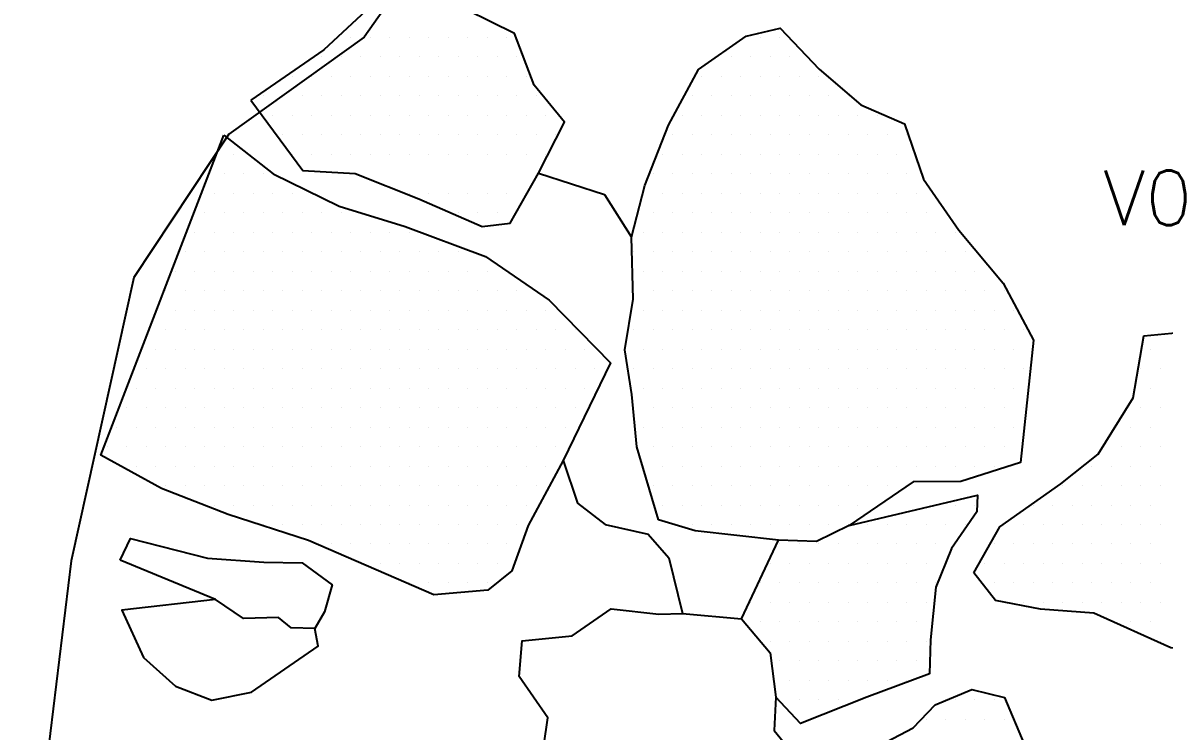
# Model space of a CAD drawing. Header units: metres. Extents: x -8.99 to -5.1, y -14.54 to -10.11.
# Drawn here: x -7.142 to -6.41, y -13.833 to -13.378 of the extents above; entities that cross this region are included whole.
import ezdxf

# ---------------------------------------------------------------- set-up
doc = ezdxf.new("R2010")
doc.units = ezdxf.units.M
doc.header["$LTSCALE"] = 25
doc.header["$MEASUREMENT"] = 0
doc.linetypes.add('STRICHPUNKTX2', pattern=[2, 1, -0.5, 0, -0.5])
doc.layers.get('0').update_dxf_attribs({"linetype": 'CONTINUOUS'})
for name, color, linetype in [('BEFUNDSCHRAFF', 1, 'CONTINUOUS'), ('GRABUNGSGRENZE', 3, 'STRICHPUNKTX2'), ('STEINE', 4, 'CONTINUOUS'), ('STEINESCHRAFF', 4, 'CONTINUOUS')]:
    doc.layers.add(name, color=color, linetype=linetype)
doc.styles.get("Standard").update_dxf_attribs({"font": 'txt.shx'})

# ---------------------------------------------------------------- blocks, each defined once
blk = doc.blocks.new('*X5')
at = {"color": 0}
for p, q in [((-693.125, -1338.75), (-693.125, -1338.75)), ((-691.875, -1338.75), (-691.875, -1338.75)), ((-690.625, -1338.75), (-690.625, -1338.75)), ((-689.375, -1338.75), (-689.375, -1338.75)), ((-688.125, -1338.75), (-688.125, -1338.75)), ((-686.875, -1338.75), (-686.875, -1338.75)), ((-685.625, -1338.75), (-685.625, -1338.75)), ((-684.375, -1338.75), (-684.375, -1338.75)), ((-683.125, -1338.75), (-683.125, -1338.75)), ((-666.875, -1338.75), (-666.875, -1338.75)), ((-665.625, -1338.75), (-665.625, -1338.75)), ((-695, -1340), (-695, -1340)), ((-693.75, -1340), (-693.75, -1340)), ((-692.5, -1340), (-692.5, -1340)), ((-691.25, -1340), (-691.25, -1340)), ((-690, -1340), (-690, -1340)), ((-688.75, -1340), (-688.75, -1340)), ((-687.5, -1340), (-687.5, -1340)), ((-686.25, -1340), (-686.25, -1340)), ((-685, -1340), (-685, -1340)), ((-683.75, -1340), (-683.75, -1340)), ((-682.5, -1340), (-682.5, -1340)), ((-668.75, -1340), (-668.75, -1340)), ((-667.5, -1340), (-667.5, -1340)), ((-666.25, -1340), (-666.25, -1340)), ((-665, -1340), (-665, -1340)), ((-696.875, -1341.25), (-696.875, -1341.25)), ((-695.625, -1341.25), (-695.625, -1341.25)), ((-694.375, -1341.25), (-694.375, -1341.25)), ((-693.125, -1341.25), (-693.125, -1341.25)), ((-691.875, -1341.25), (-691.875, -1341.25)), ((-690.625, -1341.25), (-690.625, -1341.25)), ((-689.375, -1341.25), (-689.375, -1341.25)), ((-688.125, -1341.25), (-688.125, -1341.25)), ((-686.875, -1341.25), (-686.875, -1341.25)), ((-685.625, -1341.25), (-685.625, -1341.25)), ((-684.375, -1341.25), (-684.375, -1341.25)), ((-683.125, -1341.25), (-683.125, -1341.25)), ((-681.875, -1341.25), (-681.875, -1341.25)), ((-670.625, -1341.25), (-670.625, -1341.25)), ((-669.375, -1341.25), (-669.375, -1341.25)), ((-668.125, -1341.25), (-668.125, -1341.25)), ((-666.875, -1341.25), (-666.875, -1341.25)), ((-665.625, -1341.25), (-665.625, -1341.25)), ((-664.375, -1341.25), (-664.375, -1341.25)), ((-663.125, -1341.25), (-663.125, -1341.25)), ((-698.75, -1342.5), (-698.75, -1342.5)), ((-697.5, -1342.5), (-697.5, -1342.5)), ((-696.25, -1342.5), (-696.25, -1342.5)), ((-695, -1342.5), (-695, -1342.5)), ((-693.75, -1342.5), (-693.75, -1342.5)), ((-692.5, -1342.5), (-692.5, -1342.5)), ((-691.25, -1342.5), (-691.25, -1342.5)), ((-690, -1342.5), (-690, -1342.5)), ((-688.75, -1342.5), (-688.75, -1342.5)), ((-687.5, -1342.5), (-687.5, -1342.5)), ((-686.25, -1342.5), (-686.25, -1342.5)), ((-685, -1342.5), (-685, -1342.5)), ((-683.75, -1342.5), (-683.75, -1342.5)), ((-682.5, -1342.5), (-682.5, -1342.5)), ((-681.25, -1342.5), (-681.25, -1342.5)), ((-671.25, -1342.5), (-671.25, -1342.5)), ((-670, -1342.5), (-670, -1342.5)), ((-668.75, -1342.5), (-668.75, -1342.5)), ((-667.5, -1342.5), (-667.5, -1342.5)), ((-666.25, -1342.5), (-666.25, -1342.5)), ((-665, -1342.5), (-665, -1342.5)), ((-663.75, -1342.5), (-663.75, -1342.5)), ((-662.5, -1342.5), (-662.5, -1342.5)), ((-661.25, -1342.5), (-661.25, -1342.5)), ((-698.125, -1343.75), (-698.125, -1343.75)), ((-696.875, -1343.75), (-696.875, -1343.75)), ((-695.625, -1343.75), (-695.625, -1343.75)), ((-694.375, -1343.75), (-694.375, -1343.75)), ((-693.125, -1343.75), (-693.125, -1343.75)), ((-691.875, -1343.75), (-691.875, -1343.75)), ((-690.625, -1343.75), (-690.625, -1343.75)), ((-689.375, -1343.75), (-689.375, -1343.75)), ((-688.125, -1343.75), (-688.125, -1343.75)), ((-686.875, -1343.75), (-686.875, -1343.75)), ((-685.625, -1343.75), (-685.625, -1343.75)), ((-684.375, -1343.75), (-684.375, -1343.75)), ((-683.125, -1343.75), (-683.125, -1343.75)), ((-681.875, -1343.75), (-681.875, -1343.75)), ((-680.625, -1343.75), (-680.625, -1343.75)), ((-671.875, -1343.75), (-671.875, -1343.75)), ((-670.625, -1343.75), (-670.625, -1343.75)), ((-669.375, -1343.75), (-669.375, -1343.75)), ((-668.125, -1343.75), (-668.125, -1343.75)), ((-666.875, -1343.75), (-666.875, -1343.75)), ((-665.625, -1343.75), (-665.625, -1343.75)), ((-664.375, -1343.75), (-664.375, -1343.75)), ((-663.125, -1343.75), (-663.125, -1343.75)), ((-661.875, -1343.75), (-661.875, -1343.75)), ((-660.625, -1343.75), (-660.625, -1343.75)), ((-659.375, -1343.75), (-659.375, -1343.75)), ((-697.5, -1345), (-697.5, -1345)), ((-696.25, -1345), (-696.25, -1345)), ((-695, -1345), (-695, -1345)), ((-693.75, -1345), (-693.75, -1345)), ((-692.5, -1345), (-692.5, -1345)), ((-691.25, -1345), (-691.25, -1345)), ((-690, -1345), (-690, -1345)), ((-688.75, -1345), (-688.75, -1345)), ((-687.5, -1345), (-687.5, -1345)), ((-686.25, -1345), (-686.25, -1345)), ((-685, -1345), (-685, -1345)), ((-683.75, -1345), (-683.75, -1345)), ((-682.5, -1345), (-682.5, -1345)), ((-681.25, -1345), (-681.25, -1345)), ((-680, -1345), (-680, -1345)), ((-672.5, -1345), (-672.5, -1345)), ((-671.25, -1345), (-671.25, -1345)), ((-670, -1345), (-670, -1345)), ((-668.75, -1345), (-668.75, -1345)), ((-667.5, -1345), (-667.5, -1345)), ((-666.25, -1345), (-666.25, -1345)), ((-665, -1345), (-665, -1345)), ((-663.75, -1345), (-663.75, -1345)), ((-662.5, -1345), (-662.5, -1345)), ((-661.25, -1345), (-661.25, -1345)), ((-660, -1345), (-660, -1345)), ((-658.75, -1345), (-658.75, -1345)), ((-657.5, -1345), (-657.5, -1345)), ((-700.625, -1346.25), (-700.625, -1346.25)), ((-696.875, -1346.25), (-696.875, -1346.25)), ((-695.625, -1346.25), (-695.625, -1346.25)), ((-694.375, -1346.25), (-694.375, -1346.25)), ((-693.125, -1346.25), (-693.125, -1346.25)), ((-691.875, -1346.25), (-691.875, -1346.25)), ((-690.625, -1346.25), (-690.625, -1346.25)), ((-689.375, -1346.25), (-689.375, -1346.25)), ((-688.125, -1346.25), (-688.125, -1346.25)), ((-686.875, -1346.25), (-686.875, -1346.25)), ((-685.625, -1346.25), (-685.625, -1346.25)), ((-684.375, -1346.25), (-684.375, -1346.25)), ((-683.125, -1346.25), (-683.125, -1346.25)), ((-681.875, -1346.25), (-681.875, -1346.25)), ((-680.625, -1346.25), (-680.625, -1346.25)), ((-673.125, -1346.25), (-673.125, -1346.25)), ((-671.875, -1346.25), (-671.875, -1346.25)), ((-670.625, -1346.25), (-670.625, -1346.25)), ((-669.375, -1346.25), (-669.375, -1346.25)), ((-668.125, -1346.25), (-668.125, -1346.25)), ((-666.875, -1346.25), (-666.875, -1346.25)), ((-665.625, -1346.25), (-665.625, -1346.25)), ((-664.375, -1346.25), (-664.375, -1346.25)), ((-663.125, -1346.25), (-663.125, -1346.25)), ((-661.875, -1346.25), (-661.875, -1346.25)), ((-660.625, -1346.25), (-660.625, -1346.25)), ((-659.375, -1346.25), (-659.375, -1346.25)), ((-658.125, -1346.25), (-658.125, -1346.25)), ((-701.25, -1347.5), (-701.25, -1347.5)), ((-700, -1347.5), (-700, -1347.5)), ((-698.75, -1347.5), (-698.75, -1347.5)), ((-673.75, -1347.5), (-673.75, -1347.5)), ((-672.5, -1347.5), (-672.5, -1347.5)), ((-671.25, -1347.5), (-671.25, -1347.5)), ((-670, -1347.5), (-670, -1347.5)), ((-668.75, -1347.5), (-668.75, -1347.5)), ((-667.5, -1347.5), (-667.5, -1347.5)), ((-666.25, -1347.5), (-666.25, -1347.5)), ((-665, -1347.5), (-665, -1347.5)), ((-663.75, -1347.5), (-663.75, -1347.5)), ((-662.5, -1347.5), (-662.5, -1347.5)), ((-661.25, -1347.5), (-661.25, -1347.5)), ((-660, -1347.5), (-660, -1347.5)), ((-658.75, -1347.5), (-658.75, -1347.5)), ((-657.5, -1347.5), (-657.5, -1347.5)), ((-701.875, -1348.75), (-701.875, -1348.75)), ((-700.625, -1348.75), (-700.625, -1348.75)), ((-699.375, -1348.75), (-699.375, -1348.75)), ((-698.125, -1348.75), (-698.125, -1348.75)), ((-696.875, -1348.75), (-696.875, -1348.75)), ((-695.625, -1348.75), (-695.625, -1348.75)), ((-689.375, -1348.75), (-689.375, -1348.75)), ((-688.125, -1348.75), (-688.125, -1348.75)), ((-686.875, -1348.75), (-686.875, -1348.75)), ((-685.625, -1348.75), (-685.625, -1348.75)), ((-684.375, -1348.75), (-684.375, -1348.75)), ((-683.125, -1348.75), (-683.125, -1348.75)), ((-681.875, -1348.75), (-681.875, -1348.75)), ((-674.375, -1348.75), (-674.375, -1348.75)), ((-673.125, -1348.75), (-673.125, -1348.75)), ((-671.875, -1348.75), (-671.875, -1348.75)), ((-670.625, -1348.75), (-670.625, -1348.75)), ((-669.375, -1348.75), (-669.375, -1348.75)), ((-668.125, -1348.75), (-668.125, -1348.75)), ((-666.875, -1348.75), (-666.875, -1348.75)), ((-665.625, -1348.75), (-665.625, -1348.75)), ((-664.375, -1348.75), (-664.375, -1348.75)), ((-663.125, -1348.75), (-663.125, -1348.75)), ((-661.875, -1348.75), (-661.875, -1348.75)), ((-660.625, -1348.75), (-660.625, -1348.75)), ((-659.375, -1348.75), (-659.375, -1348.75)), ((-658.125, -1348.75), (-658.125, -1348.75)), ((-656.875, -1348.75), (-656.875, -1348.75)), ((-702.5, -1350), (-702.5, -1350)), ((-701.25, -1350), (-701.25, -1350)), ((-700, -1350), (-700, -1350)), ((-698.75, -1350), (-698.75, -1350)), ((-697.5, -1350), (-697.5, -1350)), ((-696.25, -1350), (-696.25, -1350)), ((-695, -1350), (-695, -1350)), ((-693.75, -1350), (-693.75, -1350)), ((-686.25, -1350), (-686.25, -1350)), ((-685, -1350), (-685, -1350)), ((-683.75, -1350), (-683.75, -1350)), ((-673.75, -1350), (-673.75, -1350)), ((-672.5, -1350), (-672.5, -1350)), ((-671.25, -1350), (-671.25, -1350)), ((-670, -1350), (-670, -1350)), ((-668.75, -1350), (-668.75, -1350)), ((-667.5, -1350), (-667.5, -1350)), ((-666.25, -1350), (-666.25, -1350)), ((-665, -1350), (-665, -1350)), ((-663.75, -1350), (-663.75, -1350)), ((-662.5, -1350), (-662.5, -1350)), ((-661.25, -1350), (-661.25, -1350)), ((-660, -1350), (-660, -1350)), ((-658.75, -1350), (-658.75, -1350)), ((-657.5, -1350), (-657.5, -1350)), ((-656.25, -1350), (-656.25, -1350)), ((-655, -1350), (-655, -1350)), ((-703.125, -1351.25), (-703.125, -1351.25)), ((-701.875, -1351.25), (-701.875, -1351.25)), ((-700.625, -1351.25), (-700.625, -1351.25)), ((-699.375, -1351.25), (-699.375, -1351.25)), ((-698.125, -1351.25), (-698.125, -1351.25)), ((-696.875, -1351.25), (-696.875, -1351.25)), ((-695.625, -1351.25), (-695.625, -1351.25)), ((-694.375, -1351.25), (-694.375, -1351.25)), ((-693.125, -1351.25), (-693.125, -1351.25)), ((-691.875, -1351.25), (-691.875, -1351.25)), ((-690.625, -1351.25), (-690.625, -1351.25)), ((-689.375, -1351.25), (-689.375, -1351.25)), ((-674.375, -1351.25), (-674.375, -1351.25)), ((-673.125, -1351.25), (-673.125, -1351.25)), ((-671.875, -1351.25), (-671.875, -1351.25)), ((-670.625, -1351.25), (-670.625, -1351.25)), ((-669.375, -1351.25), (-669.375, -1351.25)), ((-668.125, -1351.25), (-668.125, -1351.25)), ((-666.875, -1351.25), (-666.875, -1351.25)), ((-665.625, -1351.25), (-665.625, -1351.25)), ((-664.375, -1351.25), (-664.375, -1351.25)), ((-663.125, -1351.25), (-663.125, -1351.25)), ((-661.875, -1351.25), (-661.875, -1351.25)), ((-660.625, -1351.25), (-660.625, -1351.25)), ((-659.375, -1351.25), (-659.375, -1351.25)), ((-658.125, -1351.25), (-658.125, -1351.25)), ((-656.875, -1351.25), (-656.875, -1351.25)), ((-655.625, -1351.25), (-655.625, -1351.25)), ((-654.375, -1351.25), (-654.375, -1351.25)), ((-703.75, -1352.5), (-703.75, -1352.5)), ((-702.5, -1352.5), (-702.5, -1352.5)), ((-701.25, -1352.5), (-701.25, -1352.5)), ((-700, -1352.5), (-700, -1352.5)), ((-698.75, -1352.5), (-698.75, -1352.5)), ((-697.5, -1352.5), (-697.5, -1352.5)), ((-696.25, -1352.5), (-696.25, -1352.5)), ((-695, -1352.5), (-695, -1352.5)), ((-693.75, -1352.5), (-693.75, -1352.5)), ((-692.5, -1352.5), (-692.5, -1352.5)), ((-691.25, -1352.5), (-691.25, -1352.5)), ((-690, -1352.5), (-690, -1352.5)), ((-688.75, -1352.5), (-688.75, -1352.5)), ((-687.5, -1352.5), (-687.5, -1352.5)), ((-686.25, -1352.5), (-686.25, -1352.5)), ((-675, -1352.5), (-675, -1352.5)), ((-673.75, -1352.5), (-673.75, -1352.5)), ((-672.5, -1352.5), (-672.5, -1352.5)), ((-671.25, -1352.5), (-671.25, -1352.5)), ((-670, -1352.5), (-670, -1352.5)), ((-668.75, -1352.5), (-668.75, -1352.5)), ((-667.5, -1352.5), (-667.5, -1352.5)), ((-666.25, -1352.5), (-666.25, -1352.5)), ((-665, -1352.5), (-665, -1352.5)), ((-663.75, -1352.5), (-663.75, -1352.5)), ((-662.5, -1352.5), (-662.5, -1352.5)), ((-661.25, -1352.5), (-661.25, -1352.5)), ((-660, -1352.5), (-660, -1352.5)), ((-658.75, -1352.5), (-658.75, -1352.5)), ((-657.5, -1352.5), (-657.5, -1352.5)), ((-656.25, -1352.5), (-656.25, -1352.5)), ((-655, -1352.5), (-655, -1352.5)), ((-653.75, -1352.5), (-653.75, -1352.5)), ((-704.375, -1353.75), (-704.375, -1353.75)), ((-703.125, -1353.75), (-703.125, -1353.75)), ((-701.875, -1353.75), (-701.875, -1353.75)), ((-700.625, -1353.75), (-700.625, -1353.75)), ((-699.375, -1353.75), (-699.375, -1353.75)), ((-698.125, -1353.75), (-698.125, -1353.75)), ((-696.875, -1353.75), (-696.875, -1353.75)), ((-695.625, -1353.75), (-695.625, -1353.75)), ((-694.375, -1353.75), (-694.375, -1353.75)), ((-693.125, -1353.75), (-693.125, -1353.75)), ((-691.875, -1353.75), (-691.875, -1353.75)), ((-690.625, -1353.75), (-690.625, -1353.75)), ((-689.375, -1353.75), (-689.375, -1353.75)), ((-688.125, -1353.75), (-688.125, -1353.75)), ((-686.875, -1353.75), (-686.875, -1353.75)), ((-685.625, -1353.75), (-685.625, -1353.75)), ((-684.375, -1353.75), (-684.375, -1353.75)), ((-674.375, -1353.75), (-674.375, -1353.75)), ((-673.125, -1353.75), (-673.125, -1353.75)), ((-671.875, -1353.75), (-671.875, -1353.75)), ((-670.625, -1353.75), (-670.625, -1353.75)), ((-669.375, -1353.75), (-669.375, -1353.75)), ((-668.125, -1353.75), (-668.125, -1353.75)), ((-666.875, -1353.75), (-666.875, -1353.75)), ((-665.625, -1353.75), (-665.625, -1353.75)), ((-664.375, -1353.75), (-664.375, -1353.75)), ((-663.125, -1353.75), (-663.125, -1353.75)), ((-661.875, -1353.75), (-661.875, -1353.75)), ((-660.625, -1353.75), (-660.625, -1353.75)), ((-659.375, -1353.75), (-659.375, -1353.75)), ((-658.125, -1353.75), (-658.125, -1353.75)), ((-656.875, -1353.75), (-656.875, -1353.75)), ((-655.625, -1353.75), (-655.625, -1353.75)), ((-654.375, -1353.75), (-654.375, -1353.75)), ((-653.125, -1353.75), (-653.125, -1353.75)), ((-705, -1355), (-705, -1355)), ((-703.75, -1355), (-703.75, -1355)), ((-702.5, -1355), (-702.5, -1355)), ((-701.25, -1355), (-701.25, -1355)), ((-700, -1355), (-700, -1355)), ((-698.75, -1355), (-698.75, -1355)), ((-697.5, -1355), (-697.5, -1355)), ((-696.25, -1355), (-696.25, -1355)), ((-695, -1355), (-695, -1355)), ((-693.75, -1355), (-693.75, -1355)), ((-692.5, -1355), (-692.5, -1355)), ((-691.25, -1355), (-691.25, -1355)), ((-690, -1355), (-690, -1355)), ((-688.75, -1355), (-688.75, -1355)), ((-687.5, -1355), (-687.5, -1355)), ((-686.25, -1355), (-686.25, -1355)), ((-685, -1355), (-685, -1355)), ((-683.75, -1355), (-683.75, -1355)), ((-682.5, -1355), (-682.5, -1355)), ((-675, -1355), (-675, -1355)), ((-673.75, -1355), (-673.75, -1355)), ((-672.5, -1355), (-672.5, -1355)), ((-671.25, -1355), (-671.25, -1355)), ((-670, -1355), (-670, -1355)), ((-668.75, -1355), (-668.75, -1355)), ((-667.5, -1355), (-667.5, -1355)), ((-666.25, -1355), (-666.25, -1355)), ((-665, -1355), (-665, -1355)), ((-663.75, -1355), (-663.75, -1355)), ((-662.5, -1355), (-662.5, -1355)), ((-661.25, -1355), (-661.25, -1355)), ((-660, -1355), (-660, -1355)), ((-658.75, -1355), (-658.75, -1355)), ((-657.5, -1355), (-657.5, -1355)), ((-656.25, -1355), (-656.25, -1355)), ((-655, -1355), (-655, -1355)), ((-653.75, -1355), (-653.75, -1355)), ((-652.5, -1355), (-652.5, -1355)), ((-651.25, -1355), (-651.25, -1355)), ((-704.375, -1356.25), (-704.375, -1356.25)), ((-703.125, -1356.25), (-703.125, -1356.25)), ((-701.875, -1356.25), (-701.875, -1356.25)), ((-700.625, -1356.25), (-700.625, -1356.25)), ((-699.375, -1356.25), (-699.375, -1356.25)), ((-698.125, -1356.25), (-698.125, -1356.25)), ((-696.875, -1356.25), (-696.875, -1356.25)), ((-695.625, -1356.25), (-695.625, -1356.25)), ((-694.375, -1356.25), (-694.375, -1356.25)), ((-693.125, -1356.25), (-693.125, -1356.25)), ((-691.875, -1356.25), (-691.875, -1356.25)), ((-690.625, -1356.25), (-690.625, -1356.25)), ((-689.375, -1356.25), (-689.375, -1356.25)), ((-688.125, -1356.25), (-688.125, -1356.25)), ((-686.875, -1356.25), (-686.875, -1356.25)), ((-685.625, -1356.25), (-685.625, -1356.25)), ((-684.375, -1356.25), (-684.375, -1356.25)), ((-683.125, -1356.25), (-683.125, -1356.25)), ((-681.875, -1356.25), (-681.875, -1356.25)), ((-680.625, -1356.25), (-680.625, -1356.25)), ((-674.375, -1356.25), (-674.375, -1356.25)), ((-673.125, -1356.25), (-673.125, -1356.25)), ((-671.875, -1356.25), (-671.875, -1356.25)), ((-670.625, -1356.25), (-670.625, -1356.25)), ((-669.375, -1356.25), (-669.375, -1356.25)), ((-668.125, -1356.25), (-668.125, -1356.25)), ((-666.875, -1356.25), (-666.875, -1356.25)), ((-665.625, -1356.25), (-665.625, -1356.25)), ((-664.375, -1356.25), (-664.375, -1356.25)), ((-663.125, -1356.25), (-663.125, -1356.25)), ((-661.875, -1356.25), (-661.875, -1356.25)), ((-660.625, -1356.25), (-660.625, -1356.25)), ((-659.375, -1356.25), (-659.375, -1356.25)), ((-658.125, -1356.25), (-658.125, -1356.25)), ((-656.875, -1356.25), (-656.875, -1356.25)), ((-655.625, -1356.25), (-655.625, -1356.25)), ((-654.375, -1356.25), (-654.375, -1356.25)), ((-653.125, -1356.25), (-653.125, -1356.25)), ((-651.875, -1356.25), (-651.875, -1356.25)), ((-650.625, -1356.25), (-650.625, -1356.25)), ((-705, -1357.5), (-705, -1357.5)), ((-703.75, -1357.5), (-703.75, -1357.5)), ((-702.5, -1357.5), (-702.5, -1357.5)), ((-701.25, -1357.5), (-701.25, -1357.5)), ((-700, -1357.5), (-700, -1357.5)), ((-698.75, -1357.5), (-698.75, -1357.5)), ((-697.5, -1357.5), (-697.5, -1357.5)), ((-696.25, -1357.5), (-696.25, -1357.5)), ((-695, -1357.5), (-695, -1357.5)), ((-693.75, -1357.5), (-693.75, -1357.5)), ((-692.5, -1357.5), (-692.5, -1357.5)), ((-691.25, -1357.5), (-691.25, -1357.5)), ((-690, -1357.5), (-690, -1357.5)), ((-688.75, -1357.5), (-688.75, -1357.5)), ((-687.5, -1357.5), (-687.5, -1357.5)), ((-686.25, -1357.5), (-686.25, -1357.5)), ((-685, -1357.5), (-685, -1357.5)), ((-683.75, -1357.5), (-683.75, -1357.5)), ((-682.5, -1357.5), (-682.5, -1357.5)), ((-681.25, -1357.5), (-681.25, -1357.5)), ((-680, -1357.5), (-680, -1357.5)), ((-678.75, -1357.5), (-678.75, -1357.5)), ((-675, -1357.5), (-675, -1357.5)), ((-673.75, -1357.5), (-673.75, -1357.5)), ((-672.5, -1357.5), (-672.5, -1357.5)), ((-671.25, -1357.5), (-671.25, -1357.5)), ((-670, -1357.5), (-670, -1357.5)), ((-668.75, -1357.5), (-668.75, -1357.5)), ((-667.5, -1357.5), (-667.5, -1357.5)), ((-666.25, -1357.5), (-666.25, -1357.5)), ((-665, -1357.5), (-665, -1357.5)), ((-663.75, -1357.5), (-663.75, -1357.5)), ((-662.5, -1357.5), (-662.5, -1357.5)), ((-661.25, -1357.5), (-661.25, -1357.5)), ((-660, -1357.5), (-660, -1357.5)), ((-658.75, -1357.5), (-658.75, -1357.5)), ((-657.5, -1357.5), (-657.5, -1357.5)), ((-656.25, -1357.5), (-656.25, -1357.5)), ((-655, -1357.5), (-655, -1357.5)), ((-653.75, -1357.5), (-653.75, -1357.5)), ((-652.5, -1357.5), (-652.5, -1357.5)), ((-651.25, -1357.5), (-651.25, -1357.5)), ((-650, -1357.5), (-650, -1357.5)), ((-705.625, -1358.75), (-705.625, -1358.75)), ((-704.375, -1358.75), (-704.375, -1358.75)), ((-703.125, -1358.75), (-703.125, -1358.75)), ((-701.875, -1358.75), (-701.875, -1358.75)), ((-700.625, -1358.75), (-700.625, -1358.75)), ((-699.375, -1358.75), (-699.375, -1358.75)), ((-698.125, -1358.75), (-698.125, -1358.75)), ((-696.875, -1358.75), (-696.875, -1358.75)), ((-695.625, -1358.75), (-695.625, -1358.75)), ((-694.375, -1358.75), (-694.375, -1358.75)), ((-693.125, -1358.75), (-693.125, -1358.75)), ((-691.875, -1358.75), (-691.875, -1358.75)), ((-690.625, -1358.75), (-690.625, -1358.75)), ((-689.375, -1358.75), (-689.375, -1358.75)), ((-688.125, -1358.75), (-688.125, -1358.75)), ((-686.875, -1358.75), (-686.875, -1358.75)), ((-685.625, -1358.75), (-685.625, -1358.75)), ((-684.375, -1358.75), (-684.375, -1358.75)), ((-683.125, -1358.75), (-683.125, -1358.75)), ((-681.875, -1358.75), (-681.875, -1358.75)), ((-680.625, -1358.75), (-680.625, -1358.75)), ((-679.375, -1358.75), (-679.375, -1358.75)), ((-678.125, -1358.75), (-678.125, -1358.75)), ((-674.375, -1358.75), (-674.375, -1358.75)), ((-673.125, -1358.75), (-673.125, -1358.75)), ((-671.875, -1358.75), (-671.875, -1358.75)), ((-670.625, -1358.75), (-670.625, -1358.75)), ((-669.375, -1358.75), (-669.375, -1358.75)), ((-668.125, -1358.75), (-668.125, -1358.75)), ((-666.875, -1358.75), (-666.875, -1358.75)), ((-665.625, -1358.75), (-665.625, -1358.75)), ((-664.375, -1358.75), (-664.375, -1358.75)), ((-663.125, -1358.75), (-663.125, -1358.75)), ((-661.875, -1358.75), (-661.875, -1358.75)), ((-660.625, -1358.75), (-660.625, -1358.75)), ((-659.375, -1358.75), (-659.375, -1358.75)), ((-658.125, -1358.75), (-658.125, -1358.75)), ((-656.875, -1358.75), (-656.875, -1358.75)), ((-655.625, -1358.75), (-655.625, -1358.75)), ((-654.375, -1358.75), (-654.375, -1358.75)), ((-653.125, -1358.75), (-653.125, -1358.75)), ((-651.875, -1358.75), (-651.875, -1358.75)), ((-650.625, -1358.75), (-650.625, -1358.75)), ((-641.875, -1358.75), (-641.875, -1358.75)), ((-706.25, -1360), (-706.25, -1360)), ((-705, -1360), (-705, -1360)), ((-703.75, -1360), (-703.75, -1360)), ((-702.5, -1360), (-702.5, -1360)), ((-701.25, -1360), (-701.25, -1360)), ((-700, -1360), (-700, -1360)), ((-698.75, -1360), (-698.75, -1360)), ((-697.5, -1360), (-697.5, -1360)), ((-696.25, -1360), (-696.25, -1360)), ((-695, -1360), (-695, -1360)), ((-693.75, -1360), (-693.75, -1360)), ((-692.5, -1360), (-692.5, -1360)), ((-691.25, -1360), (-691.25, -1360)), ((-690, -1360), (-690, -1360)), ((-688.75, -1360), (-688.75, -1360)), ((-687.5, -1360), (-687.5, -1360)), ((-686.25, -1360), (-686.25, -1360)), ((-685, -1360), (-685, -1360)), ((-683.75, -1360), (-683.75, -1360)), ((-682.5, -1360), (-682.5, -1360)), ((-681.25, -1360), (-681.25, -1360)), ((-680, -1360), (-680, -1360)), ((-678.75, -1360), (-678.75, -1360)), ((-677.5, -1360), (-677.5, -1360)), ((-675, -1360), (-675, -1360)), ((-673.75, -1360), (-673.75, -1360)), ((-672.5, -1360), (-672.5, -1360)), ((-671.25, -1360), (-671.25, -1360)), ((-670, -1360), (-670, -1360)), ((-668.75, -1360), (-668.75, -1360)), ((-667.5, -1360), (-667.5, -1360)), ((-666.25, -1360), (-666.25, -1360)), ((-665, -1360), (-665, -1360)), ((-663.75, -1360), (-663.75, -1360)), ((-662.5, -1360), (-662.5, -1360)), ((-661.25, -1360), (-661.25, -1360)), ((-660, -1360), (-660, -1360)), ((-658.75, -1360), (-658.75, -1360)), ((-657.5, -1360), (-657.5, -1360)), ((-656.25, -1360), (-656.25, -1360)), ((-655, -1360), (-655, -1360)), ((-653.75, -1360), (-653.75, -1360)), ((-652.5, -1360), (-652.5, -1360)), ((-651.25, -1360), (-651.25, -1360)), ((-650, -1360), (-650, -1360)), ((-642.5, -1360), (-642.5, -1360)), ((-641.25, -1360), (-641.25, -1360)), ((-706.875, -1361.25), (-706.875, -1361.25)), ((-705.625, -1361.25), (-705.625, -1361.25)), ((-704.375, -1361.25), (-704.375, -1361.25)), ((-703.125, -1361.25), (-703.125, -1361.25)), ((-701.875, -1361.25), (-701.875, -1361.25)), ((-700.625, -1361.25), (-700.625, -1361.25)), ((-699.375, -1361.25), (-699.375, -1361.25)), ((-698.125, -1361.25), (-698.125, -1361.25)), ((-696.875, -1361.25), (-696.875, -1361.25)), ((-695.625, -1361.25), (-695.625, -1361.25)), ((-694.375, -1361.25), (-694.375, -1361.25)), ((-693.125, -1361.25), (-693.125, -1361.25)), ((-691.875, -1361.25), (-691.875, -1361.25)), ((-690.625, -1361.25), (-690.625, -1361.25)), ((-689.375, -1361.25), (-689.375, -1361.25)), ((-688.125, -1361.25), (-688.125, -1361.25)), ((-686.875, -1361.25), (-686.875, -1361.25)), ((-685.625, -1361.25), (-685.625, -1361.25)), ((-684.375, -1361.25), (-684.375, -1361.25)), ((-683.125, -1361.25), (-683.125, -1361.25)), ((-681.875, -1361.25), (-681.875, -1361.25)), ((-680.625, -1361.25), (-680.625, -1361.25)), ((-679.375, -1361.25), (-679.375, -1361.25)), ((-678.125, -1361.25), (-678.125, -1361.25)), ((-674.375, -1361.25), (-674.375, -1361.25)), ((-673.125, -1361.25), (-673.125, -1361.25)), ((-671.875, -1361.25), (-671.875, -1361.25)), ((-670.625, -1361.25), (-670.625, -1361.25)), ((-669.375, -1361.25), (-669.375, -1361.25)), ((-668.125, -1361.25), (-668.125, -1361.25)), ((-666.875, -1361.25), (-666.875, -1361.25)), ((-665.625, -1361.25), (-665.625, -1361.25)), ((-664.375, -1361.25), (-664.375, -1361.25)), ((-663.125, -1361.25), (-663.125, -1361.25)), ((-661.875, -1361.25), (-661.875, -1361.25)), ((-660.625, -1361.25), (-660.625, -1361.25)), ((-659.375, -1361.25), (-659.375, -1361.25)), ((-658.125, -1361.25), (-658.125, -1361.25)), ((-656.875, -1361.25), (-656.875, -1361.25)), ((-655.625, -1361.25), (-655.625, -1361.25)), ((-654.375, -1361.25), (-654.375, -1361.25)), ((-653.125, -1361.25), (-653.125, -1361.25)), ((-651.875, -1361.25), (-651.875, -1361.25)), ((-650.625, -1361.25), (-650.625, -1361.25)), ((-641.875, -1361.25), (-641.875, -1361.25)), ((-707.5, -1362.5), (-707.5, -1362.5)), ((-706.25, -1362.5), (-706.25, -1362.5)), ((-705, -1362.5), (-705, -1362.5)), ((-703.75, -1362.5), (-703.75, -1362.5)), ((-702.5, -1362.5), (-702.5, -1362.5)), ((-701.25, -1362.5), (-701.25, -1362.5)), ((-700, -1362.5), (-700, -1362.5)), ((-698.75, -1362.5), (-698.75, -1362.5)), ((-697.5, -1362.5), (-697.5, -1362.5)), ((-696.25, -1362.5), (-696.25, -1362.5)), ((-695, -1362.5), (-695, -1362.5)), ((-693.75, -1362.5), (-693.75, -1362.5)), ((-692.5, -1362.5), (-692.5, -1362.5)), ((-691.25, -1362.5), (-691.25, -1362.5)), ((-690, -1362.5), (-690, -1362.5)), ((-688.75, -1362.5), (-688.75, -1362.5)), ((-687.5, -1362.5), (-687.5, -1362.5)), ((-686.25, -1362.5), (-686.25, -1362.5)), ((-685, -1362.5), (-685, -1362.5)), ((-683.75, -1362.5), (-683.75, -1362.5)), ((-682.5, -1362.5), (-682.5, -1362.5)), ((-681.25, -1362.5), (-681.25, -1362.5)), ((-680, -1362.5), (-680, -1362.5)), ((-678.75, -1362.5), (-678.75, -1362.5)), ((-675, -1362.5), (-675, -1362.5)), ((-673.75, -1362.5), (-673.75, -1362.5)), ((-672.5, -1362.5), (-672.5, -1362.5)), ((-671.25, -1362.5), (-671.25, -1362.5)), ((-670, -1362.5), (-670, -1362.5)), ((-668.75, -1362.5), (-668.75, -1362.5)), ((-667.5, -1362.5), (-667.5, -1362.5)), ((-666.25, -1362.5), (-666.25, -1362.5)), ((-665, -1362.5), (-665, -1362.5)), ((-663.75, -1362.5), (-663.75, -1362.5)), ((-662.5, -1362.5), (-662.5, -1362.5)), ((-661.25, -1362.5), (-661.25, -1362.5)), ((-660, -1362.5), (-660, -1362.5)), ((-658.75, -1362.5), (-658.75, -1362.5)), ((-657.5, -1362.5), (-657.5, -1362.5)), ((-656.25, -1362.5), (-656.25, -1362.5)), ((-655, -1362.5), (-655, -1362.5)), ((-653.75, -1362.5), (-653.75, -1362.5)), ((-652.5, -1362.5), (-652.5, -1362.5)), ((-651.25, -1362.5), (-651.25, -1362.5)), ((-650, -1362.5), (-650, -1362.5)), ((-642.5, -1362.5), (-642.5, -1362.5)), ((-641.25, -1362.5), (-641.25, -1362.5)), ((-708.125, -1363.75), (-708.125, -1363.75)), ((-706.875, -1363.75), (-706.875, -1363.75)), ((-705.625, -1363.75), (-705.625, -1363.75)), ((-704.375, -1363.75), (-704.375, -1363.75)), ((-703.125, -1363.75), (-703.125, -1363.75)), ((-701.875, -1363.75), (-701.875, -1363.75)), ((-700.625, -1363.75), (-700.625, -1363.75)), ((-699.375, -1363.75), (-699.375, -1363.75)), ((-698.125, -1363.75), (-698.125, -1363.75)), ((-696.875, -1363.75), (-696.875, -1363.75)), ((-695.625, -1363.75), (-695.625, -1363.75)), ((-694.375, -1363.75), (-694.375, -1363.75)), ((-693.125, -1363.75), (-693.125, -1363.75)), ((-691.875, -1363.75), (-691.875, -1363.75)), ((-690.625, -1363.75), (-690.625, -1363.75)), ((-689.375, -1363.75), (-689.375, -1363.75)), ((-688.125, -1363.75), (-688.125, -1363.75)), ((-686.875, -1363.75), (-686.875, -1363.75)), ((-685.625, -1363.75), (-685.625, -1363.75)), ((-684.375, -1363.75), (-684.375, -1363.75)), ((-683.125, -1363.75), (-683.125, -1363.75)), ((-681.875, -1363.75), (-681.875, -1363.75)), ((-680.625, -1363.75), (-680.625, -1363.75)), ((-679.375, -1363.75), (-679.375, -1363.75)), ((-674.375, -1363.75), (-674.375, -1363.75)), ((-673.125, -1363.75), (-673.125, -1363.75)), ((-671.875, -1363.75), (-671.875, -1363.75)), ((-670.625, -1363.75), (-670.625, -1363.75)), ((-669.375, -1363.75), (-669.375, -1363.75)), ((-668.125, -1363.75), (-668.125, -1363.75)), ((-666.875, -1363.75), (-666.875, -1363.75)), ((-665.625, -1363.75), (-665.625, -1363.75)), ((-664.375, -1363.75), (-664.375, -1363.75)), ((-663.125, -1363.75), (-663.125, -1363.75)), ((-661.875, -1363.75), (-661.875, -1363.75)), ((-660.625, -1363.75), (-660.625, -1363.75)), ((-659.375, -1363.75), (-659.375, -1363.75)), ((-658.125, -1363.75), (-658.125, -1363.75)), ((-656.875, -1363.75), (-656.875, -1363.75)), ((-655.625, -1363.75), (-655.625, -1363.75)), ((-654.375, -1363.75), (-654.375, -1363.75)), ((-653.125, -1363.75), (-653.125, -1363.75)), ((-651.875, -1363.75), (-651.875, -1363.75)), ((-650.625, -1363.75), (-650.625, -1363.75)), ((-643.125, -1363.75), (-643.125, -1363.75)), ((-641.875, -1363.75), (-641.875, -1363.75)), ((-708.75, -1365), (-708.75, -1365)), ((-707.5, -1365), (-707.5, -1365)), ((-706.25, -1365), (-706.25, -1365)), ((-705, -1365), (-705, -1365)), ((-703.75, -1365), (-703.75, -1365)), ((-702.5, -1365), (-702.5, -1365)), ((-701.25, -1365), (-701.25, -1365)), ((-700, -1365), (-700, -1365)), ((-698.75, -1365), (-698.75, -1365)), ((-697.5, -1365), (-697.5, -1365)), ((-696.25, -1365), (-696.25, -1365)), ((-695, -1365), (-695, -1365)), ((-693.75, -1365), (-693.75, -1365)), ((-692.5, -1365), (-692.5, -1365)), ((-691.25, -1365), (-691.25, -1365)), ((-690, -1365), (-690, -1365)), ((-688.75, -1365), (-688.75, -1365)), ((-687.5, -1365), (-687.5, -1365)), ((-686.25, -1365), (-686.25, -1365)), ((-685, -1365), (-685, -1365)), ((-683.75, -1365), (-683.75, -1365)), ((-682.5, -1365), (-682.5, -1365)), ((-681.25, -1365), (-681.25, -1365)), ((-680, -1365), (-680, -1365)), ((-673.75, -1365), (-673.75, -1365)), ((-672.5, -1365), (-672.5, -1365)), ((-671.25, -1365), (-671.25, -1365)), ((-670, -1365), (-670, -1365)), ((-668.75, -1365), (-668.75, -1365)), ((-667.5, -1365), (-667.5, -1365)), ((-666.25, -1365), (-666.25, -1365)), ((-665, -1365), (-665, -1365)), ((-663.75, -1365), (-663.75, -1365)), ((-662.5, -1365), (-662.5, -1365)), ((-661.25, -1365), (-661.25, -1365)), ((-660, -1365), (-660, -1365)), ((-658.75, -1365), (-658.75, -1365)), ((-657.5, -1365), (-657.5, -1365)), ((-656.25, -1365), (-656.25, -1365)), ((-655, -1365), (-655, -1365)), ((-653.75, -1365), (-653.75, -1365)), ((-652.5, -1365), (-652.5, -1365)), ((-651.25, -1365), (-651.25, -1365)), ((-643.75, -1365), (-643.75, -1365)), ((-642.5, -1365), (-642.5, -1365)), ((-641.25, -1365), (-641.25, -1365)), ((-706.875, -1366.25), (-706.875, -1366.25)), ((-705.625, -1366.25), (-705.625, -1366.25)), ((-704.375, -1366.25), (-704.375, -1366.25)), ((-703.125, -1366.25), (-703.125, -1366.25)), ((-701.875, -1366.25), (-701.875, -1366.25)), ((-700.625, -1366.25), (-700.625, -1366.25)), ((-699.375, -1366.25), (-699.375, -1366.25)), ((-698.125, -1366.25), (-698.125, -1366.25)), ((-696.875, -1366.25), (-696.875, -1366.25)), ((-695.625, -1366.25), (-695.625, -1366.25)), ((-694.375, -1366.25), (-694.375, -1366.25)), ((-693.125, -1366.25), (-693.125, -1366.25)), ((-691.875, -1366.25), (-691.875, -1366.25)), ((-690.625, -1366.25), (-690.625, -1366.25)), ((-689.375, -1366.25), (-689.375, -1366.25)), ((-688.125, -1366.25), (-688.125, -1366.25)), ((-686.875, -1366.25), (-686.875, -1366.25)), ((-685.625, -1366.25), (-685.625, -1366.25)), ((-684.375, -1366.25), (-684.375, -1366.25)), ((-683.125, -1366.25), (-683.125, -1366.25)), ((-681.875, -1366.25), (-681.875, -1366.25)), ((-680.625, -1366.25), (-680.625, -1366.25)), ((-674.375, -1366.25), (-674.375, -1366.25)), ((-673.125, -1366.25), (-673.125, -1366.25)), ((-671.875, -1366.25), (-671.875, -1366.25)), ((-670.625, -1366.25), (-670.625, -1366.25)), ((-669.375, -1366.25), (-669.375, -1366.25)), ((-668.125, -1366.25), (-668.125, -1366.25)), ((-666.875, -1366.25), (-666.875, -1366.25)), ((-665.625, -1366.25), (-665.625, -1366.25)), ((-664.375, -1366.25), (-664.375, -1366.25)), ((-663.125, -1366.25), (-663.125, -1366.25)), ((-661.875, -1366.25), (-661.875, -1366.25)), ((-660.625, -1366.25), (-660.625, -1366.25)), ((-659.375, -1366.25), (-659.375, -1366.25)), ((-658.125, -1366.25), (-658.125, -1366.25)), ((-656.875, -1366.25), (-656.875, -1366.25)), ((-655.625, -1366.25), (-655.625, -1366.25)), ((-654.375, -1366.25), (-654.375, -1366.25)), ((-653.125, -1366.25), (-653.125, -1366.25)), ((-651.875, -1366.25), (-651.875, -1366.25)), ((-645.625, -1366.25), (-645.625, -1366.25)), ((-644.375, -1366.25), (-644.375, -1366.25)), ((-643.125, -1366.25), (-643.125, -1366.25)), ((-641.875, -1366.25), (-641.875, -1366.25)), ((-705, -1367.5), (-705, -1367.5)), ((-703.75, -1367.5), (-703.75, -1367.5)), ((-702.5, -1367.5), (-702.5, -1367.5)), ((-701.25, -1367.5), (-701.25, -1367.5)), ((-700, -1367.5), (-700, -1367.5)), ((-698.75, -1367.5), (-698.75, -1367.5)), ((-697.5, -1367.5), (-697.5, -1367.5)), ((-696.25, -1367.5), (-696.25, -1367.5)), ((-695, -1367.5), (-695, -1367.5)), ((-693.75, -1367.5), (-693.75, -1367.5)), ((-692.5, -1367.5), (-692.5, -1367.5)), ((-691.25, -1367.5), (-691.25, -1367.5)), ((-690, -1367.5), (-690, -1367.5)), ((-688.75, -1367.5), (-688.75, -1367.5)), ((-687.5, -1367.5), (-687.5, -1367.5)), ((-686.25, -1367.5), (-686.25, -1367.5)), ((-685, -1367.5), (-685, -1367.5)), ((-683.75, -1367.5), (-683.75, -1367.5)), ((-682.5, -1367.5), (-682.5, -1367.5)), ((-681.25, -1367.5), (-681.25, -1367.5)), ((-673.75, -1367.5), (-673.75, -1367.5)), ((-672.5, -1367.5), (-672.5, -1367.5)), ((-671.25, -1367.5), (-671.25, -1367.5)), ((-670, -1367.5), (-670, -1367.5)), ((-668.75, -1367.5), (-668.75, -1367.5)), ((-667.5, -1367.5), (-667.5, -1367.5)), ((-666.25, -1367.5), (-666.25, -1367.5)), ((-665, -1367.5), (-665, -1367.5)), ((-663.75, -1367.5), (-663.75, -1367.5)), ((-662.5, -1367.5), (-662.5, -1367.5)), ((-661.25, -1367.5), (-661.25, -1367.5)), ((-660, -1367.5), (-660, -1367.5)), ((-658.75, -1367.5), (-658.75, -1367.5)), ((-657.5, -1367.5), (-657.5, -1367.5)), ((-647.5, -1367.5), (-647.5, -1367.5)), ((-646.25, -1367.5), (-646.25, -1367.5)), ((-645, -1367.5), (-645, -1367.5)), ((-643.75, -1367.5), (-643.75, -1367.5)), ((-642.5, -1367.5), (-642.5, -1367.5)), ((-641.25, -1367.5), (-641.25, -1367.5)), ((-701.875, -1368.75), (-701.875, -1368.75)), ((-700.625, -1368.75), (-700.625, -1368.75)), ((-699.375, -1368.75), (-699.375, -1368.75)), ((-698.125, -1368.75), (-698.125, -1368.75)), ((-696.875, -1368.75), (-696.875, -1368.75)), ((-695.625, -1368.75), (-695.625, -1368.75)), ((-694.375, -1368.75), (-694.375, -1368.75)), ((-693.125, -1368.75), (-693.125, -1368.75)), ((-691.875, -1368.75), (-691.875, -1368.75)), ((-690.625, -1368.75), (-690.625, -1368.75)), ((-689.375, -1368.75), (-689.375, -1368.75)), ((-688.125, -1368.75), (-688.125, -1368.75)), ((-686.875, -1368.75), (-686.875, -1368.75)), ((-685.625, -1368.75), (-685.625, -1368.75)), ((-684.375, -1368.75), (-684.375, -1368.75)), ((-683.125, -1368.75), (-683.125, -1368.75)), ((-681.875, -1368.75), (-681.875, -1368.75)), ((-673.125, -1368.75), (-673.125, -1368.75)), ((-671.875, -1368.75), (-671.875, -1368.75)), ((-670.625, -1368.75), (-670.625, -1368.75)), ((-669.375, -1368.75), (-669.375, -1368.75)), ((-668.125, -1368.75), (-668.125, -1368.75)), ((-666.875, -1368.75), (-666.875, -1368.75)), ((-665.625, -1368.75), (-665.625, -1368.75)), ((-664.375, -1368.75), (-664.375, -1368.75)), ((-663.125, -1368.75), (-663.125, -1368.75)), ((-661.875, -1368.75), (-661.875, -1368.75)), ((-660.625, -1368.75), (-660.625, -1368.75)), ((-659.375, -1368.75), (-659.375, -1368.75)), ((-654.375, -1368.75), (-654.375, -1368.75)), ((-653.125, -1368.75), (-653.125, -1368.75)), ((-649.375, -1368.75), (-649.375, -1368.75)), ((-648.125, -1368.75), (-648.125, -1368.75)), ((-646.875, -1368.75), (-646.875, -1368.75)), ((-645.625, -1368.75), (-645.625, -1368.75)), ((-644.375, -1368.75), (-644.375, -1368.75)), ((-643.125, -1368.75), (-643.125, -1368.75)), ((-641.875, -1368.75), (-641.875, -1368.75)), ((-698.75, -1370), (-698.75, -1370)), ((-697.5, -1370), (-697.5, -1370)), ((-696.25, -1370), (-696.25, -1370)), ((-695, -1370), (-695, -1370)), ((-693.75, -1370), (-693.75, -1370)), ((-692.5, -1370), (-692.5, -1370)), ((-691.25, -1370), (-691.25, -1370)), ((-690, -1370), (-690, -1370)), ((-688.75, -1370), (-688.75, -1370)), ((-687.5, -1370), (-687.5, -1370)), ((-686.25, -1370), (-686.25, -1370)), ((-685, -1370), (-685, -1370)), ((-683.75, -1370), (-683.75, -1370)), ((-682.5, -1370), (-682.5, -1370)), ((-671.25, -1370), (-671.25, -1370)), ((-670, -1370), (-670, -1370)), ((-668.75, -1370), (-668.75, -1370)), ((-667.5, -1370), (-667.5, -1370)), ((-666.25, -1370), (-666.25, -1370)), ((-665, -1370), (-665, -1370)), ((-663.75, -1370), (-663.75, -1370)), ((-662.5, -1370), (-662.5, -1370)), ((-661.25, -1370), (-661.25, -1370)), ((-660, -1370), (-660, -1370)), ((-658.75, -1370), (-658.75, -1370)), ((-657.5, -1370), (-657.5, -1370)), ((-656.25, -1370), (-656.25, -1370)), ((-655, -1370), (-655, -1370)), ((-653.75, -1370), (-653.75, -1370)), ((-651.25, -1370), (-651.25, -1370)), ((-650, -1370), (-650, -1370)), ((-648.75, -1370), (-648.75, -1370)), ((-647.5, -1370), (-647.5, -1370)), ((-646.25, -1370), (-646.25, -1370)), ((-645, -1370), (-645, -1370)), ((-643.75, -1370), (-643.75, -1370)), ((-642.5, -1370), (-642.5, -1370)), ((-641.25, -1370), (-641.25, -1370)), ((-694.375, -1371.25), (-694.375, -1371.25)), ((-693.125, -1371.25), (-693.125, -1371.25)), ((-691.875, -1371.25), (-691.875, -1371.25)), ((-690.625, -1371.25), (-690.625, -1371.25)), ((-689.375, -1371.25), (-689.375, -1371.25)), ((-688.125, -1371.25), (-688.125, -1371.25)), ((-686.875, -1371.25), (-686.875, -1371.25)), ((-685.625, -1371.25), (-685.625, -1371.25)), ((-684.375, -1371.25), (-684.375, -1371.25)), ((-683.125, -1371.25), (-683.125, -1371.25)), ((-665.625, -1371.25), (-665.625, -1371.25)), ((-664.375, -1371.25), (-664.375, -1371.25)), ((-663.125, -1371.25), (-663.125, -1371.25)), ((-661.875, -1371.25), (-661.875, -1371.25)), ((-660.625, -1371.25), (-660.625, -1371.25)), ((-659.375, -1371.25), (-659.375, -1371.25)), ((-658.125, -1371.25), (-658.125, -1371.25)), ((-656.875, -1371.25), (-656.875, -1371.25)), ((-655.625, -1371.25), (-655.625, -1371.25)), ((-651.875, -1371.25), (-651.875, -1371.25)), ((-650.625, -1371.25), (-650.625, -1371.25)), ((-649.375, -1371.25), (-649.375, -1371.25)), ((-648.125, -1371.25), (-648.125, -1371.25)), ((-646.875, -1371.25), (-646.875, -1371.25)), ((-645.625, -1371.25), (-645.625, -1371.25)), ((-644.375, -1371.25), (-644.375, -1371.25)), ((-643.125, -1371.25), (-643.125, -1371.25)), ((-641.875, -1371.25), (-641.875, -1371.25)), ((-691.25, -1372.5), (-691.25, -1372.5)), ((-690, -1372.5), (-690, -1372.5)), ((-688.75, -1372.5), (-688.75, -1372.5)), ((-687.5, -1372.5), (-687.5, -1372.5)), ((-686.25, -1372.5), (-686.25, -1372.5)), ((-685, -1372.5), (-685, -1372.5)), ((-683.75, -1372.5), (-683.75, -1372.5)), ((-666.25, -1372.5), (-666.25, -1372.5)), ((-665, -1372.5), (-665, -1372.5)), ((-663.75, -1372.5), (-663.75, -1372.5)), ((-662.5, -1372.5), (-662.5, -1372.5)), ((-661.25, -1372.5), (-661.25, -1372.5)), ((-660, -1372.5), (-660, -1372.5)), ((-658.75, -1372.5), (-658.75, -1372.5)), ((-657.5, -1372.5), (-657.5, -1372.5)), ((-656.25, -1372.5), (-656.25, -1372.5)), ((-652.5, -1372.5), (-652.5, -1372.5)), ((-651.25, -1372.5), (-651.25, -1372.5)), ((-650, -1372.5), (-650, -1372.5)), ((-648.75, -1372.5), (-648.75, -1372.5)), ((-647.5, -1372.5), (-647.5, -1372.5)), ((-646.25, -1372.5), (-646.25, -1372.5)), ((-645, -1372.5), (-645, -1372.5)), ((-643.75, -1372.5), (-643.75, -1372.5)), ((-642.5, -1372.5), (-642.5, -1372.5)), ((-641.25, -1372.5), (-641.25, -1372.5)), ((-689.375, -1373.75), (-689.375, -1373.75)), ((-688.125, -1373.75), (-688.125, -1373.75)), ((-686.875, -1373.75), (-686.875, -1373.75)), ((-685.625, -1373.75), (-685.625, -1373.75)), ((-684.375, -1373.75), (-684.375, -1373.75)), ((-666.875, -1373.75), (-666.875, -1373.75)), ((-665.625, -1373.75), (-665.625, -1373.75)), ((-664.375, -1373.75), (-664.375, -1373.75)), ((-663.125, -1373.75), (-663.125, -1373.75)), ((-661.875, -1373.75), (-661.875, -1373.75)), ((-660.625, -1373.75), (-660.625, -1373.75)), ((-659.375, -1373.75), (-659.375, -1373.75)), ((-658.125, -1373.75), (-658.125, -1373.75)), ((-656.875, -1373.75), (-656.875, -1373.75)), ((-655.625, -1373.75), (-655.625, -1373.75)), ((-651.875, -1373.75), (-651.875, -1373.75)), ((-650.625, -1373.75), (-650.625, -1373.75)), ((-649.375, -1373.75), (-649.375, -1373.75)), ((-648.125, -1373.75), (-648.125, -1373.75)), ((-646.875, -1373.75), (-646.875, -1373.75)), ((-645.625, -1373.75), (-645.625, -1373.75)), ((-644.375, -1373.75), (-644.375, -1373.75)), ((-643.125, -1373.75), (-643.125, -1373.75)), ((-641.875, -1373.75), (-641.875, -1373.75)), ((-667.5, -1375), (-667.5, -1375)), ((-666.25, -1375), (-666.25, -1375)), ((-665, -1375), (-665, -1375)), ((-663.75, -1375), (-663.75, -1375)), ((-662.5, -1375), (-662.5, -1375)), ((-661.25, -1375), (-661.25, -1375)), ((-660, -1375), (-660, -1375)), ((-658.75, -1375), (-658.75, -1375)), ((-657.5, -1375), (-657.5, -1375)), ((-656.25, -1375), (-656.25, -1375)), ((-650, -1375), (-650, -1375)), ((-648.75, -1375), (-648.75, -1375)), ((-647.5, -1375), (-647.5, -1375)), ((-646.25, -1375), (-646.25, -1375)), ((-645, -1375), (-645, -1375)), ((-643.75, -1375), (-643.75, -1375)), ((-642.5, -1375), (-642.5, -1375)), ((-641.25, -1375), (-641.25, -1375)), ((-666.875, -1376.25), (-666.875, -1376.25)), ((-665.625, -1376.25), (-665.625, -1376.25)), ((-664.375, -1376.25), (-664.375, -1376.25)), ((-663.125, -1376.25), (-663.125, -1376.25)), ((-661.875, -1376.25), (-661.875, -1376.25)), ((-660.625, -1376.25), (-660.625, -1376.25)), ((-659.375, -1376.25), (-659.375, -1376.25)), ((-658.125, -1376.25), (-658.125, -1376.25)), ((-656.875, -1376.25), (-656.875, -1376.25)), ((-643.125, -1376.25), (-643.125, -1376.25)), ((-641.875, -1376.25), (-641.875, -1376.25)), ((-666.25, -1377.5), (-666.25, -1377.5)), ((-665, -1377.5), (-665, -1377.5)), ((-663.75, -1377.5), (-663.75, -1377.5)), ((-662.5, -1377.5), (-662.5, -1377.5)), ((-661.25, -1377.5), (-661.25, -1377.5)), ((-660, -1377.5), (-660, -1377.5)), ((-658.75, -1377.5), (-658.75, -1377.5)), ((-657.5, -1377.5), (-657.5, -1377.5)), ((-656.25, -1377.5), (-656.25, -1377.5)), ((-641.25, -1377.5), (-641.25, -1377.5)), ((-665.625, -1378.75), (-665.625, -1378.75)), ((-664.375, -1378.75), (-664.375, -1378.75)), ((-663.125, -1378.75), (-663.125, -1378.75)), ((-661.875, -1378.75), (-661.875, -1378.75)), ((-660.625, -1378.75), (-660.625, -1378.75)), ((-659.375, -1378.75), (-659.375, -1378.75)), ((-658.125, -1378.75), (-658.125, -1378.75)), ((-656.875, -1378.75), (-656.875, -1378.75)), ((-665, -1380), (-665, -1380)), ((-663.75, -1380), (-663.75, -1380)), ((-662.5, -1380), (-662.5, -1380)), ((-661.25, -1380), (-661.25, -1380)), ((-660, -1380), (-660, -1380)), ((-658.75, -1380), (-658.75, -1380)), ((-657.5, -1380), (-657.5, -1380)), ((-665.625, -1381.25), (-665.625, -1381.25)), ((-664.375, -1381.25), (-664.375, -1381.25)), ((-663.125, -1381.25), (-663.125, -1381.25)), ((-661.875, -1381.25), (-661.875, -1381.25)), ((-660.625, -1381.25), (-660.625, -1381.25)), ((-654.375, -1381.25), (-654.375, -1381.25)), ((-653.125, -1381.25), (-653.125, -1381.25)), ((-651.875, -1381.25), (-651.875, -1381.25)), ((-663.75, -1382.5), (-663.75, -1382.5)), ((-656.25, -1382.5), (-656.25, -1382.5)), ((-655, -1382.5), (-655, -1382.5)), ((-653.75, -1382.5), (-653.75, -1382.5)), ((-652.5, -1382.5), (-652.5, -1382.5)), ((-651.25, -1382.5), (-651.25, -1382.5))]:
    blk.add_line(p, q, dxfattribs=at)

msp = doc.modelspace()

# ---------------------------------------------------------------- linework, layer by layer
at = {"layer": 'GRABUNGSGRENZE', "flags": 128}
msp.add_lwpolyline([(-6.59202, -12.4973), (-6.63137, -12.63892), (-6.65107, -12.69903), (-6.77565, -12.94928), (-6.85295, -13.18007), (-6.86043, -13.24016), (-6.87955, -13.32623), (-6.92266, -13.38743), (-7.00955, -13.44975), (-7.0704, -13.54153), (-7.11066, -13.72336), (-7.14157, -13.97897)], dxfattribs=at)
at = {"layer": 'STEINE'}
for points in [[(-6.99535, -13.42783), (-6.96215, -13.47304), (-6.92855, -13.475), (-6.88779, -13.49118), (-6.84702, -13.50889), (-6.82921, -13.50681), (-6.81096, -13.4747), (-6.79425, -13.44208), (-6.81365, -13.4182), (-6.82646, -13.38515), (-6.87233, -13.36236), (-6.90087, -13.35123), (-6.9486, -13.39564), (-6.99535, -13.42783)], [(-6.73404, -13.69695), (-6.74791, -13.65015), (-6.75105, -13.61656), (-6.7557, -13.58807), (-6.75018, -13.55548), (-6.7513, -13.51578), (-6.74273, -13.48267), (-6.72756, -13.44394), (-6.70831, -13.40826), (-6.67782, -13.3868), (-6.65595, -13.38166), (-6.63094, -13.40806), (-6.60441, -13.4309), (-6.57638, -13.44305), (-6.56407, -13.47865), (-6.54159, -13.51117), (-6.513, -13.5452), (-6.49356, -13.5818), (-6.50202, -13.66022), (-6.54016, -13.67253), (-6.57071, -13.67261), (-6.61187, -13.70071), (-6.63271, -13.71094), (-6.65715, -13.70999), (-6.71061, -13.70401), (-6.73404, -13.69695)], [(-7.0126, -13.45027), (-6.98098, -13.47513), (-6.93868, -13.49589), (-6.89639, -13.50902), (-6.84493, -13.52823), (-6.80414, -13.55612), (-6.76484, -13.59624), (-6.79522, -13.65893), (-6.81751, -13.70072), (-6.82813, -13.72977), (-6.84337, -13.74202), (-6.87798, -13.74516), (-6.95849, -13.71024), (-7.00995, -13.69358), (-7.05275, -13.67689), (-7.09149, -13.65561), (-7.0126, -13.45027)], [(-6.81096, -13.4747), (-6.76868, -13.48833), (-6.7513, -13.51578)], [(-6.53187, -13.73105), (-6.51515, -13.70148), (-6.47602, -13.67389), (-6.45215, -13.655), (-6.42984, -13.6188), (-6.42282, -13.57908), (-6.40042, -13.57698), (-6.37902, -13.58813), (-6.36571, -13.61609), (-6.34375, -13.64556), (-6.31368, -13.65821), (-6.29684, -13.67547), (-6.29722, -13.72383), (-6.31696, -13.77071), (-6.34389, -13.78707), (-6.40551, -13.77908), (-6.45494, -13.75681), (-6.48905, -13.75435), (-6.51808, -13.74883), (-6.53187, -13.73105)], [(-6.79522, -13.65893), (-6.78599, -13.68639), (-6.76814, -13.70009), (-6.74064, -13.70613), (-6.72736, -13.72136), (-6.71862, -13.75697)], [(-6.61187, -13.70071), (-6.52945, -13.68116), (-6.52993, -13.69185), (-6.54616, -13.7153), (-6.55628, -13.74027), (-6.55976, -13.77388), (-6.56021, -13.79577), (-6.60039, -13.81063), (-6.6431, -13.82754), (-6.65893, -13.81078)], [(-7.0791, -13.72277), (-7.07252, -13.70901), (-7.02311, -13.72161), (-6.98696, -13.72406), (-6.96253, -13.72451), (-6.94315, -13.73871), (-6.9482, -13.75603), (-6.95428, -13.76674), (-6.96955, -13.76627), (-6.97771, -13.75967), (-7.00011, -13.76024), (-7.01795, -13.74806), (-7.0791, -13.72277)], [(-6.68094, -13.76044), (-6.65715, -13.70999)], [(-7.01795, -13.74806), (-7.078, -13.75483), (-7.06418, -13.78534), (-7.04377, -13.80361), (-7.02033, -13.81272), (-6.9949, -13.80756), (-6.95221, -13.77793), (-6.95428, -13.76674)], [(-6.80999, -13.858), (-6.80498, -13.82388), (-6.82338, -13.79745), (-6.8214, -13.77454), (-6.78934, -13.77141), (-6.76444, -13.75404), (-6.73389, -13.75752), (-6.71862, -13.75697), (-6.68094, -13.76044), (-6.66256, -13.78228), (-6.65893, -13.81078), (-6.65989, -13.83216), (-6.64151, -13.85451)], [(-6.62471, -13.85243), (-6.60081, -13.84626), (-6.57081, -13.83041), (-6.5566, -13.81561), (-6.53321, -13.80588), (-6.51232, -13.81092), (-6.49952, -13.84092), (-6.47552, -13.87292), (-6.45506, -13.91054), (-6.45598, -13.94719), (-6.46713, -13.96606), (-6.53488, -13.94943), (-6.59447, -13.93482), (-6.61233, -13.91756), (-6.61293, -13.88447), (-6.62471, -13.85243)]]:
    msp.add_lwpolyline(points, dxfattribs=at)

# ---------------------------------------------------------------- block references
at = {"layer": 'STEINESCHRAFF', "xscale": 0.01, "yscale": 0.01, "zscale": 0.01}
msp.add_blockref('*X5', (0, 0), dxfattribs=at)

# ---------------------------------------------------------------- texts
at = {"layer": 'BEFUNDSCHRAFF'}
msp.add_text('V0', height=0.035, dxfattribs=at).set_placement((-6.44893, -13.50801))

doc.saveas('drawing.dxf')
